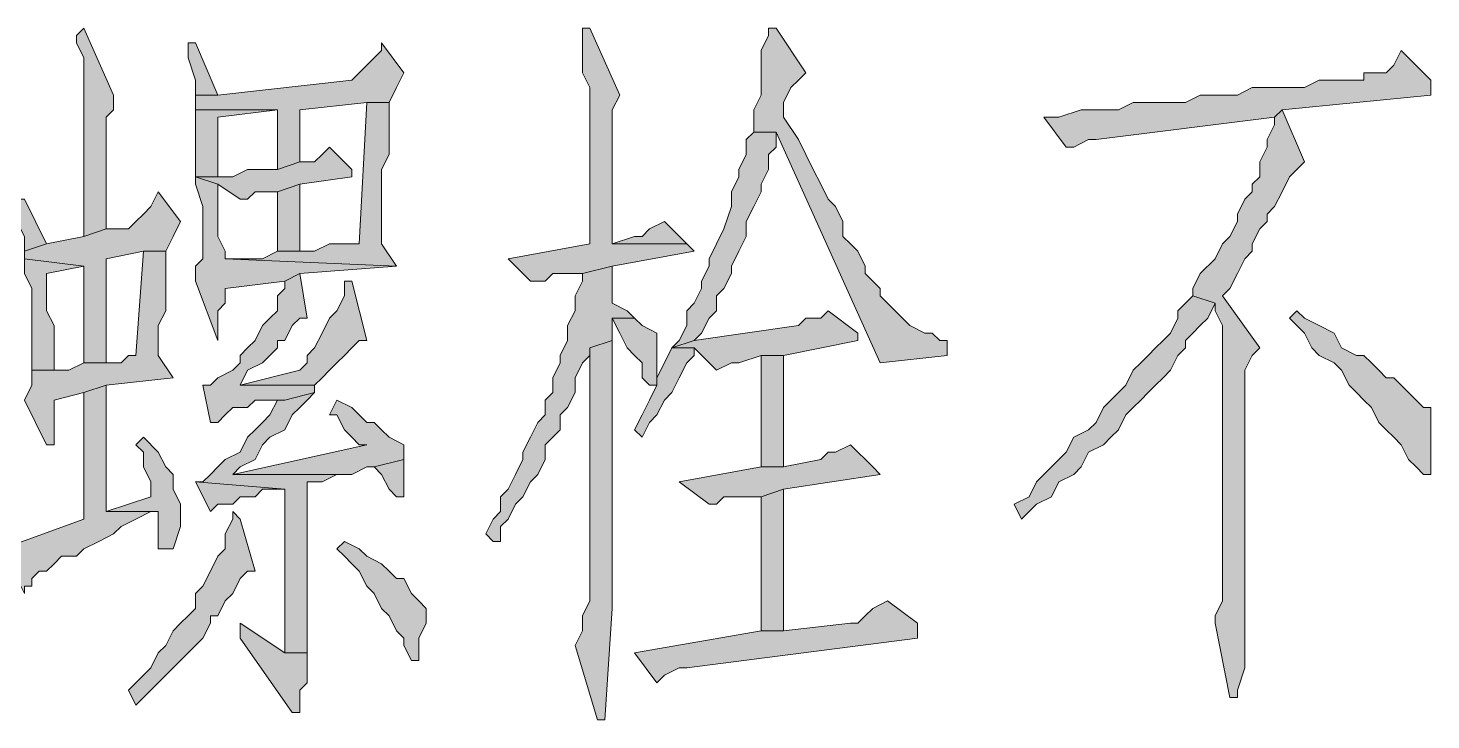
# Model space of a CAD drawing. Header units: millimetres. Extents: x 24 to 410, y 10 to 282.
# Drawn here: x 291.82 to 299.8, y 32.98 to 36.91 of the extents above; entities that cross this region are included whole.
import ezdxf

# ---------------------------------------------------------------- set-up
doc = ezdxf.new("R2010")
doc.units = ezdxf.units.MM

msp = doc.modelspace()

# ---------------------------------------------------------------- hatches: boundary and pattern name
h = msp.add_hatch(color=7)
h.dxf.hatch_style = 2
h.paths.add_polyline_path([(292.142333, 36.914667), (292.1, 36.872333), (292.1, 36.83), (292.142333, 36.745333), (292.142333, 35.729333), (292.269333, 35.771667), (292.269333, 36.406667), (292.311667, 36.449), (292.311667, 36.533667)])
h = msp.add_hatch(color=7)
h.dxf.hatch_style = 2
h.paths.add_polyline_path([(295.021, 36.914667), (294.978667, 36.914667), (294.978667, 36.83), (294.978667, 36.660667), (295.021, 36.576), (295.021, 35.687), (294.555333, 35.602333), (294.682333, 35.475333), (294.767, 35.475333), (294.809333, 35.517667), (294.851667, 35.517667), (294.978667, 35.517667), (295.148, 35.56), (295.613667, 35.644667), (295.571333, 35.687), (295.148, 35.687), (295.148, 35.729333), (295.148, 36.449), (295.190333, 36.533667)])
h = msp.add_hatch(color=7)
h.dxf.hatch_style = 2
h.paths.add_polyline_path([(296.079333, 36.914667), (296.037, 36.914667), (296.037, 36.872333), (295.994667, 36.787667), (295.994667, 36.533667), (295.952333, 36.449), (295.952333, 36.322), (296.079333, 36.322), (296.672, 35.009667), (297.053, 35.052), (297.053, 35.136667), (297.010667, 35.136667), (296.968333, 35.179), (296.926, 35.179), (296.841333, 35.221333), (296.799, 35.263667), (296.756667, 35.306), (296.714333, 35.348333), (296.672, 35.390667), (296.672, 35.433), (296.629667, 35.475333), (296.587333, 35.517667), (296.587333, 35.56), (296.545, 35.644667), (296.502667, 35.687), (296.460333, 35.729333), (296.460333, 35.814), (296.418, 35.898667), (296.375667, 35.941), (296.333333, 36.025667), (296.291, 36.110333), (296.248667, 36.195), (296.206333, 36.279667), (296.121667, 36.406667), (296.121667, 36.491333), (296.164, 36.576), (296.206333, 36.618333), (296.248667, 36.660667)])
h = msp.add_hatch(color=7)
h.dxf.hatch_style = 2
h.paths.add_polyline_path([(292.777333, 36.83), (292.735, 36.83), (292.735, 36.745333), (292.777333, 36.618333), (292.777333, 36.533667), (292.904333, 36.533667)])
h = msp.add_hatch(color=7)
h.dxf.hatch_style = 2
h.paths.add_polyline_path([(293.835667, 36.83), (293.835667, 36.787667), (293.793333, 36.745333), (293.751, 36.703), (293.708667, 36.660667), (293.666333, 36.618333), (292.904333, 36.533667), (292.777333, 36.533667), (292.777333, 36.491333), (292.777333, 36.449), (293.243, 36.449), (293.243, 36.110333), (293.37, 36.152667), (293.37, 36.449), (293.751, 36.491333), (293.878, 36.491333), (293.920333, 36.576), (293.962667, 36.660667)])
h = msp.add_hatch(color=7)
h.dxf.hatch_style = 2
h.paths.add_polyline_path([(299.635333, 36.787667), (299.593, 36.703), (299.550667, 36.660667), (299.423667, 36.660667), (299.423667, 36.618333), (299.169667, 36.618333), (299.085, 36.576), (298.788667, 36.576), (298.704, 36.533667), (298.661667, 36.533667), (298.577, 36.533667), (298.492333, 36.533667), (298.407667, 36.491333), (298.111333, 36.491333), (298.026667, 36.449), (297.815, 36.449), (297.688, 36.406667), (297.603333, 36.406667), (297.730333, 36.237333), (297.772667, 36.237333), (297.857333, 36.279667), (297.899667, 36.279667), (298.915667, 36.406667), (298.958, 36.449), (299.804667, 36.533667), (299.804667, 36.618333)])
h = msp.add_hatch(color=7)
h.dxf.hatch_style = 2
h.paths.add_polyline_path([(293.878, 36.491333), (293.751, 36.491333), (293.708667, 35.687), (293.539333, 35.687), (293.454667, 35.644667), (293.243, 35.644667), (293.158333, 35.602333), (292.946667, 35.602333), (293.920333, 35.56), (293.835667, 35.687), (293.835667, 36.110333), (293.878, 36.195), (293.878, 36.406667), (293.878, 36.449)])
h = msp.add_hatch(color=7)
h.dxf.hatch_style = 2
h.paths.add_polyline_path([(292.777333, 36.449), (292.777333, 36.068), (292.904333, 36.068), (292.904333, 36.406667), (293.243, 36.449)])
h = msp.add_hatch(color=7)
h.dxf.hatch_style = 2
h.paths.add_polyline_path([(298.958, 36.449), (298.915667, 36.406667), (298.915667, 36.364333), (298.873333, 36.279667), (298.873333, 36.237333), (298.831, 36.152667), (298.831, 36.068), (298.788667, 36.025667), (298.788667, 35.983333), (298.746333, 35.941), (298.704, 35.856333), (298.704, 35.814), (298.661667, 35.729333), (298.619333, 35.687), (298.577, 35.602333), (298.492333, 35.517667), (298.45, 35.433), (298.45, 35.390667), (298.577, 35.348333), (298.577, 35.306), (298.619333, 35.221333), (298.619333, 35.009667), (298.619333, 34.967333), (298.619333, 33.655), (298.577, 33.570333), (298.577, 33.528), (298.661667, 33.104667), (298.704, 33.104667), (298.704, 33.147), (298.746333, 33.274), (298.746333, 34.967333), (298.788667, 35.052), (298.831, 35.094333), (298.619333, 35.390667), (298.661667, 35.433), (298.704, 35.517667), (298.746333, 35.602333), (298.788667, 35.644667), (298.788667, 35.687), (298.831, 35.771667), (298.873333, 35.814), (298.873333, 35.856333), (298.915667, 35.898667), (298.958, 35.983333), (299.000333, 36.068), (299.042667, 36.110333), (299.085, 36.152667)])
h = msp.add_hatch(color=7)
h.dxf.hatch_style = 2
h.paths.add_polyline_path([(295.952333, 36.322), (295.91, 36.279667), (295.91, 36.195), (295.867667, 36.110333), (295.867667, 36.068), (295.825333, 35.983333), (295.825333, 35.898667), (295.783, 35.771667), (295.740667, 35.687), (295.698333, 35.602333), (295.698333, 35.56), (295.656, 35.475333), (295.656, 35.433), (295.613667, 35.348333), (295.571333, 35.306), (295.571333, 35.221333), (295.529, 35.136667), (295.486667, 35.094333), (295.613667, 35.136667), (295.656, 35.179), (295.698333, 35.263667), (295.740667, 35.306), (295.740667, 35.390667), (295.783, 35.433), (295.825333, 35.517667), (295.825333, 35.56), (295.867667, 35.644667), (295.91, 35.729333), (295.91, 35.814), (295.952333, 35.898667), (295.994667, 35.983333), (295.994667, 36.025667), (296.037, 36.110333), (296.037, 36.195), (296.079333, 36.237333), (296.079333, 36.322)])
h = msp.add_hatch(color=7)
h.dxf.hatch_style = 2
h.paths.add_polyline_path([(293.539333, 36.237333), (293.497, 36.195), (293.454667, 36.152667), (293.37, 36.152667), (293.243, 36.110333), (293.073667, 36.110333), (292.989, 36.068), (292.777333, 36.068), (292.904333, 36.025667), (293.031333, 35.941), (293.073667, 35.941), (293.116, 35.983333), (293.243, 35.983333), (293.37, 36.025667), (293.666333, 36.068), (293.666333, 36.110333)])
h = msp.add_hatch(color=7)
h.dxf.hatch_style = 2
h.paths.add_polyline_path([(292.777333, 36.068), (292.777333, 36.025667), (292.819667, 35.898667), (292.819667, 35.602333), (292.777333, 35.56), (292.777333, 35.475333), (292.904333, 35.136667), (292.904333, 35.306), (292.946667, 35.348333), (292.946667, 35.433), (293.285333, 35.475333), (293.37, 35.517667), (293.920333, 35.56), (292.946667, 35.602333), (292.946667, 35.644667), (292.904333, 35.729333), (292.904333, 35.898667), (292.904333, 35.983333), (292.904333, 36.025667)])
h = msp.add_hatch(color=7)
h.dxf.hatch_style = 2
h.paths.add_polyline_path([(293.37, 36.025667), (293.243, 35.983333), (293.243, 35.644667), (293.37, 35.644667)])
h = msp.add_hatch(color=7)
h.dxf.hatch_style = 2
h.paths.add_polyline_path([(291.803667, 35.941), (291.761333, 35.941), (291.761333, 35.814), (291.803667, 35.729333), (291.803667, 35.644667), (291.930667, 35.687)])
h = msp.add_hatch(color=7)
h.dxf.hatch_style = 2
h.paths.add_polyline_path([(292.565667, 35.983333), (292.523333, 35.898667), (292.481, 35.856333), (292.438667, 35.814), (292.396333, 35.771667), (292.269333, 35.771667), (292.142333, 35.729333), (291.930667, 35.687), (291.803667, 35.644667), (291.803667, 35.602333), (292.142333, 35.56), (292.142333, 35.009667), (292.269333, 35.009667), (292.269333, 35.602333), (292.481, 35.644667), (292.608, 35.644667), (292.650333, 35.729333), (292.692667, 35.814)])
h = msp.add_hatch(color=7)
h.dxf.hatch_style = 2
h.paths.add_polyline_path([(295.444333, 35.814), (295.359667, 35.771667), (295.317333, 35.729333), (295.275, 35.729333), (295.148, 35.687), (295.571333, 35.687)])
h = msp.add_hatch(color=7)
h.dxf.hatch_style = 2
h.paths.add_polyline_path([(292.608, 35.644667), (292.481, 35.644667), (292.438667, 35.052), (292.396333, 35.052), (292.354, 35.009667), (292.142333, 35.009667), (292.057667, 34.967333), (291.846, 34.967333), (291.846, 34.882667), (291.803667, 34.798), (291.930667, 34.544), (291.973, 34.544), (291.973, 34.586333), (291.973, 34.798), (292.142333, 34.840333), (292.269333, 34.882667), (292.650333, 34.925), (292.565667, 35.052), (292.565667, 35.221333), (292.608, 35.306)])
h = msp.add_hatch(color=7)
h.dxf.hatch_style = 2
h.paths.add_polyline_path([(291.803667, 35.602333), (291.803667, 35.517667), (291.846, 35.433), (291.846, 34.967333), (291.973, 34.967333), (291.973, 35.221333), (291.930667, 35.306), (291.930667, 35.517667), (292.142333, 35.56)])
h = msp.add_hatch(color=7)
h.dxf.hatch_style = 2
h.paths.add_polyline_path([(293.37, 35.517667), (293.285333, 35.475333), (293.285333, 35.433), (293.243, 35.390667), (293.243, 35.306), (293.200667, 35.263667), (293.158333, 35.221333), (293.116, 35.136667), (293.073667, 35.094333), (293.031333, 35.052), (293.031333, 35.009667), (292.989, 34.967333), (292.904333, 34.925), (292.862, 34.882667), (292.819667, 34.882667), (292.862, 34.671), (292.904333, 34.671), (292.946667, 34.713333), (292.989, 34.755667), (293.073667, 34.755667), (293.116, 34.798), (293.285333, 34.798), (293.454667, 34.840333), (293.454667, 34.882667), (293.031333, 34.882667), (293.073667, 34.967333), (293.158333, 35.009667), (293.200667, 35.052), (293.243, 35.094333), (293.243, 35.136667), (293.285333, 35.136667), (293.327667, 35.221333), (293.37, 35.263667), (293.412333, 35.263667)])
h = msp.add_hatch(color=7)
h.dxf.hatch_style = 2
h.paths.add_polyline_path([(295.148, 35.56), (294.978667, 35.517667), (294.978667, 35.475333), (294.936333, 35.390667), (294.936333, 35.306), (294.894, 35.221333), (294.894, 35.136667), (294.851667, 35.052), (294.851667, 35.009667), (294.809333, 34.925), (294.809333, 34.840333), (294.767, 34.798), (294.767, 34.713333), (294.724667, 34.671), (294.682333, 34.586333), (294.64, 34.501667), (294.64, 34.459333), (294.597667, 34.374667), (294.555333, 34.29), (294.513, 34.247667), (294.513, 34.163), (294.470667, 34.120667), (294.428333, 34.036), (294.470667, 33.993667), (294.513, 33.993667), (294.513, 34.078333), (294.555333, 34.120667), (294.597667, 34.205333), (294.64, 34.247667), (294.682333, 34.332333), (294.724667, 34.374667), (294.767, 34.459333), (294.767, 34.544), (294.809333, 34.586333), (294.851667, 34.628667), (294.851667, 34.713333), (294.894, 34.755667), (294.936333, 34.840333), (294.936333, 34.925), (294.978667, 35.009667), (295.021, 35.052), (295.021, 35.094333), (295.148, 35.136667), (295.148, 35.263667), (295.275, 35.263667), (295.232667, 35.306), (295.148, 35.348333)])
h = msp.add_hatch(color=7)
h.dxf.hatch_style = 2
h.paths.add_polyline_path([(293.666333, 35.475333), (293.624, 35.475333), (293.624, 35.433), (293.624, 35.390667), (293.581667, 35.306), (293.539333, 35.263667), (293.497, 35.179), (293.454667, 35.094333), (293.412333, 35.052), (293.412333, 35.009667), (293.37, 34.967333), (293.031333, 34.882667), (293.454667, 34.882667), (293.497, 34.925), (293.539333, 34.967333), (293.581667, 35.009667), (293.624, 35.052), (293.666333, 35.094333), (293.708667, 35.136667), (293.751, 35.136667)])
h = msp.add_hatch(color=7)
h.dxf.hatch_style = 2
h.paths.add_polyline_path([(298.45, 35.390667), (298.407667, 35.348333), (298.365333, 35.306), (298.365333, 35.263667), (298.323, 35.179), (298.280667, 35.136667), (298.238333, 35.094333), (298.196, 35.052), (298.153667, 35.009667), (298.111333, 34.967333), (298.069, 34.882667), (298.026667, 34.840333), (297.984333, 34.798), (297.942, 34.755667), (297.899667, 34.671), (297.857333, 34.628667), (297.772667, 34.586333), (297.730333, 34.501667), (297.688, 34.459333), (297.603333, 34.374667), (297.561, 34.332333), (297.518667, 34.247667), (297.434, 34.205333), (297.476333, 34.120667), (297.518667, 34.163), (297.561, 34.205333), (297.645667, 34.247667), (297.688, 34.332333), (297.772667, 34.374667), (297.815, 34.417), (297.857333, 34.501667), (297.942, 34.544), (297.984333, 34.586333), (298.026667, 34.628667), (298.069, 34.713333), (298.111333, 34.755667), (298.153667, 34.798), (298.196, 34.840333), (298.238333, 34.882667), (298.280667, 34.925), (298.323, 34.967333), (298.365333, 35.052), (298.407667, 35.094333), (298.407667, 35.136667), (298.45, 35.179), (298.492333, 35.221333), (298.534667, 35.263667), (298.577, 35.348333)])
h = msp.add_hatch(color=7)
h.dxf.hatch_style = 2
h.paths.add_polyline_path([(296.375667, 35.306), (296.333333, 35.263667), (296.248667, 35.263667), (296.206333, 35.221333), (295.613667, 35.136667), (295.486667, 35.094333), (295.613667, 35.094333), (295.740667, 34.967333), (295.825333, 35.009667), (295.867667, 35.009667), (295.994667, 35.052), (296.121667, 35.052), (296.545, 35.136667), (296.545, 35.179)])
h = msp.add_hatch(color=7)
h.dxf.hatch_style = 2
h.paths.add_polyline_path([(299.042667, 35.306), (299.000333, 35.263667), (299.042667, 35.221333), (299.085, 35.179), (299.127333, 35.094333), (299.169667, 35.052), (299.254333, 35.009667), (299.296667, 34.967333), (299.339, 34.882667), (299.381333, 34.840333), (299.423667, 34.798), (299.466, 34.755667), (299.508333, 34.671), (299.550667, 34.628667), (299.593, 34.586333), (299.635333, 34.544), (299.677667, 34.459333), (299.72, 34.417), (299.762333, 34.374667), (299.804667, 34.374667), (299.804667, 34.459333), (299.804667, 34.755667), (299.762333, 34.755667), (299.72, 34.798), (299.635333, 34.882667), (299.593, 34.925), (299.550667, 34.925), (299.508333, 34.967333), (299.466, 35.009667), (299.423667, 35.052), (299.381333, 35.052), (299.296667, 35.094333), (299.254333, 35.179), (299.169667, 35.221333), (299.085, 35.263667)])
h = msp.add_hatch(color=7)
h.dxf.hatch_style = 2
h.paths.add_polyline_path([(295.275, 35.263667), (295.148, 35.263667), (295.190333, 35.179), (295.232667, 35.094333), (295.275, 35.052), (295.317333, 35.009667), (295.317333, 34.925), (295.359667, 34.882667), (295.402, 34.882667), (295.402, 34.925), (295.402, 35.179), (295.317333, 35.221333)])
h = msp.add_hatch(color=7)
h.dxf.hatch_style = 2
h.paths.add_polyline_path([(295.148, 35.136667), (295.021, 35.094333), (295.021, 33.655), (294.978667, 33.570333), (294.978667, 33.485667), (294.936333, 33.401), (295.063333, 32.977667), (295.105667, 32.977667), (295.148, 33.612667)])
h = msp.add_hatch(color=7)
h.dxf.hatch_style = 2
h.paths.add_polyline_path([(295.486667, 35.094333), (295.444333, 35.009667), (295.402, 34.925), (295.402, 34.882667), (295.359667, 34.798), (295.317333, 34.713333), (295.275, 34.628667), (295.317333, 34.586333), (295.359667, 34.671), (295.402, 34.713333), (295.444333, 34.798), (295.486667, 34.840333), (295.529, 34.925), (295.571333, 35.009667), (295.613667, 35.052), (295.613667, 35.094333)])
h = msp.add_hatch(color=7)
h.dxf.hatch_style = 2
h.paths.add_polyline_path([(296.121667, 34.417), (296.121667, 35.052), (295.994667, 35.052), (295.994667, 34.417)])
h = msp.add_hatch(color=7)
h.dxf.hatch_style = 2
h.paths.add_polyline_path([(292.269333, 34.882667), (292.142333, 34.840333), (292.142333, 34.120667), (291.676667, 33.951333), (291.803667, 33.697333), (291.803667, 33.739667), (291.846, 33.739667), (291.846, 33.782), (291.888333, 33.824333), (291.930667, 33.824333), (291.973, 33.866667), (292.015333, 33.909), (292.1, 33.909), (292.142333, 33.951333), (292.227, 33.993667), (292.311667, 34.036), (292.354, 34.078333), (292.438667, 34.120667), (292.523333, 34.163), (292.565667, 34.163), (292.269333, 34.163)])
h = msp.add_hatch(color=7)
h.dxf.hatch_style = 2
h.paths.add_polyline_path([(293.454667, 34.840333), (293.285333, 34.798), (293.243, 34.798), (293.200667, 34.713333), (293.158333, 34.671), (293.116, 34.628667), (293.073667, 34.586333), (293.031333, 34.501667), (292.946667, 34.459333), (292.904333, 34.417), (292.862, 34.374667), (292.819667, 34.332333), (292.777333, 34.332333), (293.285333, 34.29), (293.285333, 33.358667), (293.412333, 33.358667), (293.412333, 34.332333), (293.497, 34.332333), (293.581667, 34.374667), (292.989, 34.374667), (293.031333, 34.417), (293.116, 34.459333), (293.158333, 34.544), (293.200667, 34.586333), (293.285333, 34.628667), (293.327667, 34.713333), (293.37, 34.755667), (293.412333, 34.798)])
h = msp.add_hatch(color=7)
h.dxf.hatch_style = 2
h.paths.add_polyline_path([(293.581667, 34.798), (293.539333, 34.713333), (293.581667, 34.713333), (293.624, 34.628667), (293.666333, 34.586333), (293.708667, 34.544), (293.751, 34.544), (292.989, 34.374667), (293.666333, 34.374667), (293.751, 34.417), (293.793333, 34.417), (293.962667, 34.459333), (293.962667, 34.544), (293.878, 34.586333), (293.835667, 34.628667), (293.793333, 34.671), (293.751, 34.671), (293.708667, 34.713333), (293.666333, 34.755667)])
h = msp.add_hatch(color=7)
h.dxf.hatch_style = 2
h.paths.add_polyline_path([(292.481, 34.586333), (292.438667, 34.544), (292.481, 34.501667), (292.481, 34.417), (292.523333, 34.332333), (292.523333, 34.247667), (292.269333, 34.163), (292.565667, 34.163), (292.565667, 34.120667), (292.565667, 33.951333), (292.650333, 33.951333), (292.692667, 34.078333), (292.692667, 34.205333), (292.650333, 34.29), (292.650333, 34.374667), (292.608, 34.417), (292.565667, 34.501667)])
h = msp.add_hatch(color=7)
h.dxf.hatch_style = 2
h.paths.add_polyline_path([(296.502667, 34.544), (296.418, 34.501667), (296.375667, 34.501667), (296.333333, 34.459333), (296.121667, 34.417), (295.994667, 34.417), (295.529, 34.332333), (295.698333, 34.205333), (295.740667, 34.205333), (295.783, 34.247667), (295.994667, 34.247667), (296.121667, 34.29), (296.672, 34.374667), (296.629667, 34.417)])
h = msp.add_hatch(color=7)
h.dxf.hatch_style = 2
h.paths.add_polyline_path([(293.962667, 34.459333), (293.793333, 34.417), (293.835667, 34.374667), (293.878, 34.29), (293.920333, 34.247667), (293.962667, 34.247667), (293.962667, 34.374667)])
h = msp.add_hatch(color=7)
h.dxf.hatch_style = 2
h.paths.add_polyline_path([(292.777333, 34.332333), (292.862, 34.163), (292.904333, 34.205333), (292.989, 34.205333), (293.031333, 34.247667), (293.116, 34.247667), (293.158333, 34.29), (293.285333, 34.29)])
h = msp.add_hatch(color=7)
h.dxf.hatch_style = 2
h.paths.add_polyline_path([(296.121667, 34.29), (295.994667, 34.247667), (295.994667, 33.485667), (296.121667, 33.485667)])
h = msp.add_hatch(color=7)
h.dxf.hatch_style = 2
h.paths.add_polyline_path([(292.989, 34.163), (292.989, 34.120667), (292.946667, 34.036), (292.946667, 33.951333), (292.904333, 33.909), (292.862, 33.824333), (292.819667, 33.739667), (292.777333, 33.697333), (292.777333, 33.612667), (292.735, 33.570333), (292.692667, 33.528), (292.650333, 33.485667), (292.608, 33.401), (292.565667, 33.358667), (292.523333, 33.274), (292.481, 33.231667), (292.396333, 33.147), (292.438667, 33.062333), (292.523333, 33.147), (292.565667, 33.189333), (292.650333, 33.274), (292.692667, 33.316333), (292.735, 33.358667), (292.777333, 33.401), (292.819667, 33.443333), (292.862, 33.528), (292.862, 33.570333), (292.904333, 33.570333), (292.946667, 33.655), (292.989, 33.697333), (293.031333, 33.782), (293.073667, 33.824333), (293.116, 33.824333), (293.031333, 34.120667)])
h = msp.add_hatch(color=7)
h.dxf.hatch_style = 2
h.paths.add_polyline_path([(293.624, 33.993667), (293.581667, 33.951333), (293.624, 33.909), (293.666333, 33.866667), (293.708667, 33.824333), (293.751, 33.739667), (293.793333, 33.697333), (293.835667, 33.612667), (293.878, 33.570333), (293.920333, 33.485667), (293.962667, 33.443333), (293.962667, 33.401), (294.005, 33.316333), (294.047333, 33.316333), (294.047333, 33.443333), (294.089667, 33.528), (294.089667, 33.612667), (294.047333, 33.655), (294.005, 33.697333), (293.962667, 33.782), (293.920333, 33.782), (293.878, 33.824333), (293.835667, 33.866667), (293.751, 33.909), (293.708667, 33.951333)])
h = msp.add_hatch(color=7)
h.dxf.hatch_style = 2
h.paths.add_polyline_path([(296.714333, 33.655), (296.629667, 33.612667), (296.587333, 33.570333), (296.545, 33.528), (296.502667, 33.528), (296.121667, 33.485667), (295.994667, 33.485667), (295.275, 33.358667), (295.402, 33.189333), (295.444333, 33.231667), (295.529, 33.274), (295.571333, 33.274), (296.883667, 33.443333), (296.883667, 33.528)])
h = msp.add_hatch(color=7)
h.dxf.hatch_style = 2
h.paths.add_polyline_path([(293.031333, 33.528), (293.031333, 33.443333), (293.327667, 33.02), (293.37, 33.02), (293.37, 33.062333), (293.37, 33.147), (293.412333, 33.189333), (293.412333, 33.358667), (293.285333, 33.358667)])

# ---------------------------------------------------------------- linework, layer by layer
at = {"color": 7, "lineweight": 0}
for points in [[(292.142333, 36.914667), (292.1, 36.872333), (292.1, 36.83), (292.142333, 36.745333), (292.142333, 35.729333), (292.269333, 35.771667), (292.269333, 36.406667), (292.311667, 36.449), (292.311667, 36.533667)], [(295.021, 36.914667), (294.978667, 36.914667), (294.978667, 36.83), (294.978667, 36.660667), (295.021, 36.576), (295.021, 35.687), (294.555333, 35.602333), (294.682333, 35.475333), (294.767, 35.475333), (294.809333, 35.517667), (294.851667, 35.517667), (294.978667, 35.517667), (295.148, 35.56), (295.613667, 35.644667), (295.571333, 35.687), (295.148, 35.687), (295.148, 35.729333), (295.148, 36.449), (295.190333, 36.533667)], [(296.079333, 36.914667), (296.037, 36.914667), (296.037, 36.872333), (295.994667, 36.787667), (295.994667, 36.533667), (295.952333, 36.449), (295.952333, 36.322), (296.079333, 36.322), (296.672, 35.009667), (297.053, 35.052), (297.053, 35.136667), (297.010667, 35.136667), (296.968333, 35.179), (296.926, 35.179), (296.841333, 35.221333), (296.799, 35.263667), (296.756667, 35.306), (296.714333, 35.348333), (296.672, 35.390667), (296.672, 35.433), (296.629667, 35.475333), (296.587333, 35.517667), (296.587333, 35.56), (296.545, 35.644667), (296.502667, 35.687), (296.460333, 35.729333), (296.460333, 35.814), (296.418, 35.898667), (296.375667, 35.941), (296.333333, 36.025667), (296.291, 36.110333), (296.248667, 36.195), (296.206333, 36.279667), (296.121667, 36.406667), (296.121667, 36.491333), (296.164, 36.576), (296.206333, 36.618333), (296.248667, 36.660667)], [(292.777333, 36.83), (292.735, 36.83), (292.735, 36.745333), (292.777333, 36.618333), (292.777333, 36.533667), (292.904333, 36.533667)], [(293.835667, 36.83), (293.835667, 36.787667), (293.793333, 36.745333), (293.751, 36.703), (293.708667, 36.660667), (293.666333, 36.618333), (292.904333, 36.533667), (292.777333, 36.533667), (292.777333, 36.491333), (292.777333, 36.449), (293.243, 36.449), (293.243, 36.110333), (293.37, 36.152667), (293.37, 36.449), (293.751, 36.491333), (293.878, 36.491333), (293.920333, 36.576), (293.962667, 36.660667)], [(299.635333, 36.787667), (299.593, 36.703), (299.550667, 36.660667), (299.423667, 36.660667), (299.423667, 36.618333), (299.169667, 36.618333), (299.085, 36.576), (298.788667, 36.576), (298.704, 36.533667), (298.661667, 36.533667), (298.577, 36.533667), (298.492333, 36.533667), (298.407667, 36.491333), (298.111333, 36.491333), (298.026667, 36.449), (297.815, 36.449), (297.688, 36.406667), (297.603333, 36.406667), (297.730333, 36.237333), (297.772667, 36.237333), (297.857333, 36.279667), (297.899667, 36.279667), (298.915667, 36.406667), (298.958, 36.449), (299.804667, 36.533667), (299.804667, 36.618333)], [(293.878, 36.491333), (293.751, 36.491333), (293.708667, 35.687), (293.539333, 35.687), (293.454667, 35.644667), (293.243, 35.644667), (293.158333, 35.602333), (292.946667, 35.602333), (293.920333, 35.56), (293.835667, 35.687), (293.835667, 36.110333), (293.878, 36.195), (293.878, 36.406667), (293.878, 36.449)], [(292.777333, 36.449), (292.777333, 36.068), (292.904333, 36.068), (292.904333, 36.406667), (293.243, 36.449)], [(298.958, 36.449), (298.915667, 36.406667), (298.915667, 36.364333), (298.873333, 36.279667), (298.873333, 36.237333), (298.831, 36.152667), (298.831, 36.068), (298.788667, 36.025667), (298.788667, 35.983333), (298.746333, 35.941), (298.704, 35.856333), (298.704, 35.814), (298.661667, 35.729333), (298.619333, 35.687), (298.577, 35.602333), (298.492333, 35.517667), (298.45, 35.433), (298.45, 35.390667), (298.577, 35.348333), (298.577, 35.306), (298.619333, 35.221333), (298.619333, 35.009667), (298.619333, 34.967333), (298.619333, 33.655), (298.577, 33.570333), (298.577, 33.528), (298.661667, 33.104667), (298.704, 33.104667), (298.704, 33.147), (298.746333, 33.274), (298.746333, 34.967333), (298.788667, 35.052), (298.831, 35.094333), (298.619333, 35.390667), (298.661667, 35.433), (298.704, 35.517667), (298.746333, 35.602333), (298.788667, 35.644667), (298.788667, 35.687), (298.831, 35.771667), (298.873333, 35.814), (298.873333, 35.856333), (298.915667, 35.898667), (298.958, 35.983333), (299.000333, 36.068), (299.042667, 36.110333), (299.085, 36.152667)], [(295.952333, 36.322), (295.91, 36.279667), (295.91, 36.195), (295.867667, 36.110333), (295.867667, 36.068), (295.825333, 35.983333), (295.825333, 35.898667), (295.783, 35.771667), (295.740667, 35.687), (295.698333, 35.602333), (295.698333, 35.56), (295.656, 35.475333), (295.656, 35.433), (295.613667, 35.348333), (295.571333, 35.306), (295.571333, 35.221333), (295.529, 35.136667), (295.486667, 35.094333), (295.613667, 35.136667), (295.656, 35.179), (295.698333, 35.263667), (295.740667, 35.306), (295.740667, 35.390667), (295.783, 35.433), (295.825333, 35.517667), (295.825333, 35.56), (295.867667, 35.644667), (295.91, 35.729333), (295.91, 35.814), (295.952333, 35.898667), (295.994667, 35.983333), (295.994667, 36.025667), (296.037, 36.110333), (296.037, 36.195), (296.079333, 36.237333), (296.079333, 36.322)], [(293.539333, 36.237333), (293.497, 36.195), (293.454667, 36.152667), (293.37, 36.152667), (293.243, 36.110333), (293.073667, 36.110333), (292.989, 36.068), (292.777333, 36.068), (292.904333, 36.025667), (293.031333, 35.941), (293.073667, 35.941), (293.116, 35.983333), (293.243, 35.983333), (293.37, 36.025667), (293.666333, 36.068), (293.666333, 36.110333)], [(292.777333, 36.068), (292.777333, 36.025667), (292.819667, 35.898667), (292.819667, 35.602333), (292.777333, 35.56), (292.777333, 35.475333), (292.904333, 35.136667), (292.904333, 35.306), (292.946667, 35.348333), (292.946667, 35.433), (293.285333, 35.475333), (293.37, 35.517667), (293.920333, 35.56), (292.946667, 35.602333), (292.946667, 35.644667), (292.904333, 35.729333), (292.904333, 35.898667), (292.904333, 35.983333), (292.904333, 36.025667)], [(293.37, 36.025667), (293.243, 35.983333), (293.243, 35.644667), (293.37, 35.644667)], [(291.803667, 35.941), (291.761333, 35.941), (291.761333, 35.814), (291.803667, 35.729333), (291.803667, 35.644667), (291.930667, 35.687)], [(292.565667, 35.983333), (292.523333, 35.898667), (292.481, 35.856333), (292.438667, 35.814), (292.396333, 35.771667), (292.269333, 35.771667), (292.142333, 35.729333), (291.930667, 35.687), (291.803667, 35.644667), (291.803667, 35.602333), (292.142333, 35.56), (292.142333, 35.009667), (292.269333, 35.009667), (292.269333, 35.602333), (292.481, 35.644667), (292.608, 35.644667), (292.650333, 35.729333), (292.692667, 35.814)], [(295.444333, 35.814), (295.359667, 35.771667), (295.317333, 35.729333), (295.275, 35.729333), (295.148, 35.687), (295.571333, 35.687)], [(292.608, 35.644667), (292.481, 35.644667), (292.438667, 35.052), (292.396333, 35.052), (292.354, 35.009667), (292.142333, 35.009667), (292.057667, 34.967333), (291.846, 34.967333), (291.846, 34.882667), (291.803667, 34.798), (291.930667, 34.544), (291.973, 34.544), (291.973, 34.586333), (291.973, 34.798), (292.142333, 34.840333), (292.269333, 34.882667), (292.650333, 34.925), (292.565667, 35.052), (292.565667, 35.221333), (292.608, 35.306)], [(291.803667, 35.602333), (291.803667, 35.517667), (291.846, 35.433), (291.846, 34.967333), (291.973, 34.967333), (291.973, 35.221333), (291.930667, 35.306), (291.930667, 35.517667), (292.142333, 35.56)], [(293.37, 35.517667), (293.285333, 35.475333), (293.285333, 35.433), (293.243, 35.390667), (293.243, 35.306), (293.200667, 35.263667), (293.158333, 35.221333), (293.116, 35.136667), (293.073667, 35.094333), (293.031333, 35.052), (293.031333, 35.009667), (292.989, 34.967333), (292.904333, 34.925), (292.862, 34.882667), (292.819667, 34.882667), (292.862, 34.671), (292.904333, 34.671), (292.946667, 34.713333), (292.989, 34.755667), (293.073667, 34.755667), (293.116, 34.798), (293.285333, 34.798), (293.454667, 34.840333), (293.454667, 34.882667), (293.031333, 34.882667), (293.073667, 34.967333), (293.158333, 35.009667), (293.200667, 35.052), (293.243, 35.094333), (293.243, 35.136667), (293.285333, 35.136667), (293.327667, 35.221333), (293.37, 35.263667), (293.412333, 35.263667)], [(295.148, 35.56), (294.978667, 35.517667), (294.978667, 35.475333), (294.936333, 35.390667), (294.936333, 35.306), (294.894, 35.221333), (294.894, 35.136667), (294.851667, 35.052), (294.851667, 35.009667), (294.809333, 34.925), (294.809333, 34.840333), (294.767, 34.798), (294.767, 34.713333), (294.724667, 34.671), (294.682333, 34.586333), (294.64, 34.501667), (294.64, 34.459333), (294.597667, 34.374667), (294.555333, 34.29), (294.513, 34.247667), (294.513, 34.163), (294.470667, 34.120667), (294.428333, 34.036), (294.470667, 33.993667), (294.513, 33.993667), (294.513, 34.078333), (294.555333, 34.120667), (294.597667, 34.205333), (294.64, 34.247667), (294.682333, 34.332333), (294.724667, 34.374667), (294.767, 34.459333), (294.767, 34.544), (294.809333, 34.586333), (294.851667, 34.628667), (294.851667, 34.713333), (294.894, 34.755667), (294.936333, 34.840333), (294.936333, 34.925), (294.978667, 35.009667), (295.021, 35.052), (295.021, 35.094333), (295.148, 35.136667), (295.148, 35.263667), (295.275, 35.263667), (295.232667, 35.306), (295.148, 35.348333)], [(293.666333, 35.475333), (293.624, 35.475333), (293.624, 35.433), (293.624, 35.390667), (293.581667, 35.306), (293.539333, 35.263667), (293.497, 35.179), (293.454667, 35.094333), (293.412333, 35.052), (293.412333, 35.009667), (293.37, 34.967333), (293.031333, 34.882667), (293.454667, 34.882667), (293.497, 34.925), (293.539333, 34.967333), (293.581667, 35.009667), (293.624, 35.052), (293.666333, 35.094333), (293.708667, 35.136667), (293.751, 35.136667)], [(298.45, 35.390667), (298.407667, 35.348333), (298.365333, 35.306), (298.365333, 35.263667), (298.323, 35.179), (298.280667, 35.136667), (298.238333, 35.094333), (298.196, 35.052), (298.153667, 35.009667), (298.111333, 34.967333), (298.069, 34.882667), (298.026667, 34.840333), (297.984333, 34.798), (297.942, 34.755667), (297.899667, 34.671), (297.857333, 34.628667), (297.772667, 34.586333), (297.730333, 34.501667), (297.688, 34.459333), (297.603333, 34.374667), (297.561, 34.332333), (297.518667, 34.247667), (297.434, 34.205333), (297.476333, 34.120667), (297.518667, 34.163), (297.561, 34.205333), (297.645667, 34.247667), (297.688, 34.332333), (297.772667, 34.374667), (297.815, 34.417), (297.857333, 34.501667), (297.942, 34.544), (297.984333, 34.586333), (298.026667, 34.628667), (298.069, 34.713333), (298.111333, 34.755667), (298.153667, 34.798), (298.196, 34.840333), (298.238333, 34.882667), (298.280667, 34.925), (298.323, 34.967333), (298.365333, 35.052), (298.407667, 35.094333), (298.407667, 35.136667), (298.45, 35.179), (298.492333, 35.221333), (298.534667, 35.263667), (298.577, 35.348333)], [(296.375667, 35.306), (296.333333, 35.263667), (296.248667, 35.263667), (296.206333, 35.221333), (295.613667, 35.136667), (295.486667, 35.094333), (295.613667, 35.094333), (295.740667, 34.967333), (295.825333, 35.009667), (295.867667, 35.009667), (295.994667, 35.052), (296.121667, 35.052), (296.545, 35.136667), (296.545, 35.179)], [(299.042667, 35.306), (299.000333, 35.263667), (299.042667, 35.221333), (299.085, 35.179), (299.127333, 35.094333), (299.169667, 35.052), (299.254333, 35.009667), (299.296667, 34.967333), (299.339, 34.882667), (299.381333, 34.840333), (299.423667, 34.798), (299.466, 34.755667), (299.508333, 34.671), (299.550667, 34.628667), (299.593, 34.586333), (299.635333, 34.544), (299.677667, 34.459333), (299.72, 34.417), (299.762333, 34.374667), (299.804667, 34.374667), (299.804667, 34.459333), (299.804667, 34.755667), (299.762333, 34.755667), (299.72, 34.798), (299.635333, 34.882667), (299.593, 34.925), (299.550667, 34.925), (299.508333, 34.967333), (299.466, 35.009667), (299.423667, 35.052), (299.381333, 35.052), (299.296667, 35.094333), (299.254333, 35.179), (299.169667, 35.221333), (299.085, 35.263667)], [(295.275, 35.263667), (295.148, 35.263667), (295.190333, 35.179), (295.232667, 35.094333), (295.275, 35.052), (295.317333, 35.009667), (295.317333, 34.925), (295.359667, 34.882667), (295.402, 34.882667), (295.402, 34.925), (295.402, 35.179), (295.317333, 35.221333)], [(295.148, 35.136667), (295.021, 35.094333), (295.021, 33.655), (294.978667, 33.570333), (294.978667, 33.485667), (294.936333, 33.401), (295.063333, 32.977667), (295.105667, 32.977667), (295.148, 33.612667)], [(295.486667, 35.094333), (295.444333, 35.009667), (295.402, 34.925), (295.402, 34.882667), (295.359667, 34.798), (295.317333, 34.713333), (295.275, 34.628667), (295.317333, 34.586333), (295.359667, 34.671), (295.402, 34.713333), (295.444333, 34.798), (295.486667, 34.840333), (295.529, 34.925), (295.571333, 35.009667), (295.613667, 35.052), (295.613667, 35.094333)], [(296.121667, 34.417), (296.121667, 35.052), (295.994667, 35.052), (295.994667, 34.417)], [(292.269333, 34.882667), (292.142333, 34.840333), (292.142333, 34.120667), (291.676667, 33.951333), (291.803667, 33.697333), (291.803667, 33.739667), (291.846, 33.739667), (291.846, 33.782), (291.888333, 33.824333), (291.930667, 33.824333), (291.973, 33.866667), (292.015333, 33.909), (292.1, 33.909), (292.142333, 33.951333), (292.227, 33.993667), (292.311667, 34.036), (292.354, 34.078333), (292.438667, 34.120667), (292.523333, 34.163), (292.565667, 34.163), (292.269333, 34.163)], [(293.454667, 34.840333), (293.285333, 34.798), (293.243, 34.798), (293.200667, 34.713333), (293.158333, 34.671), (293.116, 34.628667), (293.073667, 34.586333), (293.031333, 34.501667), (292.946667, 34.459333), (292.904333, 34.417), (292.862, 34.374667), (292.819667, 34.332333), (292.777333, 34.332333), (293.285333, 34.29), (293.285333, 33.358667), (293.412333, 33.358667), (293.412333, 34.332333), (293.497, 34.332333), (293.581667, 34.374667), (292.989, 34.374667), (293.031333, 34.417), (293.116, 34.459333), (293.158333, 34.544), (293.200667, 34.586333), (293.285333, 34.628667), (293.327667, 34.713333), (293.37, 34.755667), (293.412333, 34.798)], [(293.581667, 34.798), (293.539333, 34.713333), (293.581667, 34.713333), (293.624, 34.628667), (293.666333, 34.586333), (293.708667, 34.544), (293.751, 34.544), (292.989, 34.374667), (293.666333, 34.374667), (293.751, 34.417), (293.793333, 34.417), (293.962667, 34.459333), (293.962667, 34.544), (293.878, 34.586333), (293.835667, 34.628667), (293.793333, 34.671), (293.751, 34.671), (293.708667, 34.713333), (293.666333, 34.755667)], [(292.481, 34.586333), (292.438667, 34.544), (292.481, 34.501667), (292.481, 34.417), (292.523333, 34.332333), (292.523333, 34.247667), (292.269333, 34.163), (292.565667, 34.163), (292.565667, 34.120667), (292.565667, 33.951333), (292.650333, 33.951333), (292.692667, 34.078333), (292.692667, 34.205333), (292.650333, 34.29), (292.650333, 34.374667), (292.608, 34.417), (292.565667, 34.501667)], [(296.502667, 34.544), (296.418, 34.501667), (296.375667, 34.501667), (296.333333, 34.459333), (296.121667, 34.417), (295.994667, 34.417), (295.529, 34.332333), (295.698333, 34.205333), (295.740667, 34.205333), (295.783, 34.247667), (295.994667, 34.247667), (296.121667, 34.29), (296.672, 34.374667), (296.629667, 34.417)], [(293.962667, 34.459333), (293.793333, 34.417), (293.835667, 34.374667), (293.878, 34.29), (293.920333, 34.247667), (293.962667, 34.247667), (293.962667, 34.374667)], [(292.777333, 34.332333), (292.862, 34.163), (292.904333, 34.205333), (292.989, 34.205333), (293.031333, 34.247667), (293.116, 34.247667), (293.158333, 34.29), (293.285333, 34.29)], [(296.121667, 34.29), (295.994667, 34.247667), (295.994667, 33.485667), (296.121667, 33.485667)], [(292.989, 34.163), (292.989, 34.120667), (292.946667, 34.036), (292.946667, 33.951333), (292.904333, 33.909), (292.862, 33.824333), (292.819667, 33.739667), (292.777333, 33.697333), (292.777333, 33.612667), (292.735, 33.570333), (292.692667, 33.528), (292.650333, 33.485667), (292.608, 33.401), (292.565667, 33.358667), (292.523333, 33.274), (292.481, 33.231667), (292.396333, 33.147), (292.438667, 33.062333), (292.523333, 33.147), (292.565667, 33.189333), (292.650333, 33.274), (292.692667, 33.316333), (292.735, 33.358667), (292.777333, 33.401), (292.819667, 33.443333), (292.862, 33.528), (292.862, 33.570333), (292.904333, 33.570333), (292.946667, 33.655), (292.989, 33.697333), (293.031333, 33.782), (293.073667, 33.824333), (293.116, 33.824333), (293.031333, 34.120667)], [(293.624, 33.993667), (293.581667, 33.951333), (293.624, 33.909), (293.666333, 33.866667), (293.708667, 33.824333), (293.751, 33.739667), (293.793333, 33.697333), (293.835667, 33.612667), (293.878, 33.570333), (293.920333, 33.485667), (293.962667, 33.443333), (293.962667, 33.401), (294.005, 33.316333), (294.047333, 33.316333), (294.047333, 33.443333), (294.089667, 33.528), (294.089667, 33.612667), (294.047333, 33.655), (294.005, 33.697333), (293.962667, 33.782), (293.920333, 33.782), (293.878, 33.824333), (293.835667, 33.866667), (293.751, 33.909), (293.708667, 33.951333)], [(296.714333, 33.655), (296.629667, 33.612667), (296.587333, 33.570333), (296.545, 33.528), (296.502667, 33.528), (296.121667, 33.485667), (295.994667, 33.485667), (295.275, 33.358667), (295.402, 33.189333), (295.444333, 33.231667), (295.529, 33.274), (295.571333, 33.274), (296.883667, 33.443333), (296.883667, 33.528)], [(293.031333, 33.528), (293.031333, 33.443333), (293.327667, 33.02), (293.37, 33.02), (293.37, 33.062333), (293.37, 33.147), (293.412333, 33.189333), (293.412333, 33.358667), (293.285333, 33.358667)]]:
    msp.add_lwpolyline(points, close=True, dxfattribs=at)

doc.saveas('drawing.dxf')
